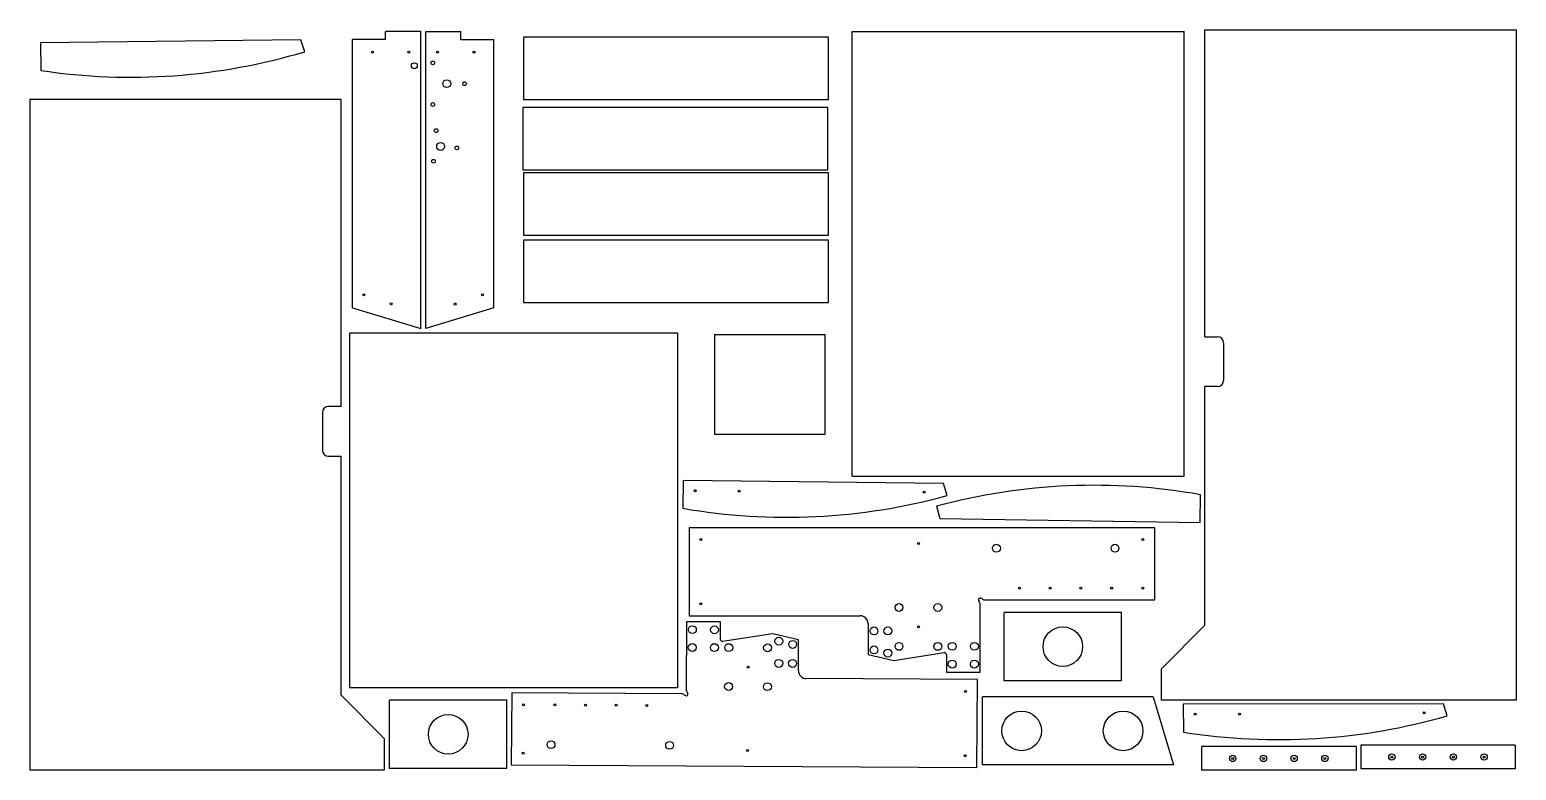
# Model space of a CAD drawing. Header units: millimetres. Extents: x 4 to 2391, y 6 to 1195.
import ezdxf

# ---------------------------------------------------------------- set-up
doc = ezdxf.new("R2010")
doc.units = ezdxf.units.MM

msp = doc.modelspace()

# ---------------------------------------------------------------- linework, layer by layer
at = {"color": 7, "linetype": 'Continuous', "lineweight": 25}
for p, q in [((1891.4, 1195), (2391.4, 1195)), ((1891.4, 702), (1891.4, 1195)), ((2391.4, 1195), (2391.4, 118.7)), ((439.4, 1179), (21.4, 1174.2)), ((21.4, 1174.2), (21.9, 1129.6)), ((445.5, 1159.7), (439.4, 1179)), ((522.5, 748.4), (522.5, 1179.6)), ((575.5, 1179.6), (522.5, 1179.6)), ((575.5, 1179.6), (575.5, 1192.3)), ((631.8, 1192.3), (575.5, 1192.3)), ((631.8, 715.3), (631.8, 1192.3)), ((639.9, 715.3), (639.9, 1192.2)), ((639.9, 1192.2), (696.2, 1192.2)), ((696.2, 1179.5), (696.2, 1192.2)), ((696.2, 1179.5), (749.2, 1179.5)), ((749.2, 748.4), (749.2, 1179.5)), ((1287, 1183.1), (797, 1183.1)), ((797, 1183.1), (797, 1083.1)), ((1287, 1083.1), (1287, 1183.1)), ((1324.8, 1192), (1858.2, 1192)), ((1324.8, 478.3), (1324.8, 1192)), ((1858.2, 478.3), (1858.2, 1192)), ((3.8, 1083.1), (3.8, 6.7)), ((503.8, 1083.1), (3.8, 1083.1)), ((503.8, 590.1), (503.8, 1083.1)), ((797, 1083.1), (1287, 1083.1)), ((1285.6, 1070.2), (795.6, 1070.2)), ((795.6, 1070.2), (795.6, 970.2)), ((1285.6, 970.2), (1285.6, 1070.2)), ((795.6, 970.2), (1285.6, 970.2)), ((1287, 965.2), (797, 965.2)), ((797, 965.2), (797, 865.2)), ((1287, 865.2), (1287, 965.2)), ((797, 865.2), (1287, 865.2)), ((1287, 857.1), (797, 857.1)), ((797, 857.1), (797, 757.1)), ((1287, 757.1), (1287, 857.1)), ((522.5, 748.4), (631.8, 715.3)), ((749.2, 748.4), (639.9, 715.3)), ((797, 757.1), (1287, 757.1)), ((518, 708.3), (1044, 708.3)), ((518, 138.3), (518, 708.3)), ((1044, 708.3), (1044, 138.3)), ((1103.6, 705.5), (1103.6, 545.5)), ((1103.6, 705.5), (1281.4, 705.5)), ((1281.4, 545.5), (1281.4, 705.5)), ((1891.4, 702), (1911.4, 702)), ((1921.4, 692), (1921.4, 632)), ((1911.4, 622), (1891.4, 622)), ((1891.4, 238.7), (1891.4, 622)), ((473.8, 580.1), (473.8, 520.1)), ((503.8, 590.1), (483.8, 590.1)), ((1103.6, 545.5), (1281.4, 545.5)), ((483.8, 510.1), (503.8, 510.1)), ((503.8, 126.7), (503.8, 510.1)), ((1324.8, 478.3), (1858.2, 478.3)), ((1053.5, 471.2), (1053, 426.6)), ((1471.6, 466.5), (1053.5, 471.2)), ((1477.2, 447), (1471.6, 466.5)), ((1460.1, 429.8), (1465.7, 410.3)), ((1883.7, 403.8), (1884.4, 448.4)), ((1465.7, 410.3), (1883.7, 403.8)), ((1810.6, 395.4), (1062.7, 395.3)), ((1062.7, 395.3), (1062.7, 254)), ((1810.6, 279.5), (1810.6, 395.4)), ((1530.6, 163.7), (1530.6, 272.4)), ((1537.7, 279.5), (1810.6, 279.5)), ((1058.6, 244.5), (1058, 135.9)), ((1113.2, 244.2), (1058.6, 244.5)), ((1062.7, 254), (1337.5, 254.1)), ((1113.1, 216.1), (1113.2, 244.2)), ((1350.2, 241.4), (1350.2, 191.6)), ((1568.7, 149.8), (1568.7, 259.1)), ((1757.4, 259.1), (1568.7, 259.1)), ((1757.4, 149.8), (1757.4, 259.1)), ((1197.6, 225.3), (1116.7, 213)), ((1238.8, 215.5), (1197.6, 225.3)), ((1238.5, 165.8), (1238.8, 215.5)), ((1821.4, 168.7), (1891.4, 238.7)), ((1350.2, 191.6), (1391.5, 182.1)), ((1391.5, 182.1), (1472.3, 194.9)), ((1476, 191.8), (1476, 163.7)), ((1821.4, 118.7), (1821.4, 168.7)), ((1526, 151.5), (1251.1, 153.1)), ((1476, 163.7), (1530.6, 163.7)), ((1525.2, 10.2), (1526, 151.5)), ((1757.4, 149.8), (1568.7, 149.8)), ((573.8, 56.7), (503.8, 126.7)), ((1044, 138.3), (518, 138.3)), ((778, 130.3), (777.3, 14.5)), ((1050.8, 128.8), (778, 130.3)), ((1808.1, 123.8), (1534.2, 123.8)), ((1534.2, 14.5), (1534.2, 123.8)), ((1808.1, 123.8), (1841.1, 14.5)), ((581.6, 9), (581.6, 118.3)), ((770.3, 118.3), (581.6, 118.3)), ((770.3, 9), (770.3, 118.3)), ((2391.4, 118.7), (1821.4, 118.7)), ((2274.6, 112.9), (1856.6, 112)), ((1856.6, 112), (1856.7, 67.4)), ((2280.5, 93.6), (2274.6, 112.9)), ((573.8, 6.7), (573.8, 56.7)), ((1885.8, 44.1), (1885.8, 6)), ((2134.1, 44.1), (1885.8, 44.1)), ((2134.1, 44.1), (2134.1, 6)), ((2141.5, 46.2), (2141.5, 8.1)), ((2389.8, 46.2), (2141.5, 46.2)), ((2389.8, 46.2), (2389.8, 8.1)), ((3.8, 6.7), (573.8, 6.7)), ((770.3, 9), (581.6, 9)), ((777.3, 14.5), (1525.2, 10.2)), ((1841.1, 14.5), (1534.2, 14.5)), ((2134.1, 6), (1885.8, 6)), ((2389.8, 8.1), (2141.5, 8.1))]:
    msp.add_line(p, q, dxfattribs=at)
for centre, radius in [((554.3, 1159), 1.59), ((612.8, 1159), 1.59), ((658.9, 1159), 1.59), ((717.4, 1159), 1.59), ((621.5, 1137.2), 4.76), ((651.4, 1141.7), 2.98), ((673.6, 1108.4), 6.35), ((702.2, 1108.4), 2.98), ((651.4, 1075), 2.98), ((656.5, 1033), 2.98), ((663.8, 1007.6), 6.35), ((689.8, 1005.3), 2.98), ((652.2, 983.9), 2.98), ((540.6, 769.4), 1.59), ((731.1, 769.4), 1.59), ((584.5, 754.7), 1.59), ((687.2, 754.6), 1.59), ((1072.4, 454.9), 1.59), ((1143.4, 454.1), 1.59), ((1440.2, 452.3), 1.59), ((1081.7, 376.3), 1.59), ((1431.2, 369.9), 1.59), ((1556.4, 362.4), 6.35), ((1746.9, 362.4), 6.35), ((1791.5, 376.3), 1.59), ((1593.4, 298.5), 1.59), ((1642.7, 298.5), 1.59), ((1692.1, 298.5), 1.59), ((1741.5, 298.5), 1.59), ((1791.5, 298.5), 1.59), ((1081.7, 273.1), 1.59), ((1400, 267.3), 6.35), ((1462.4, 267.3), 6.35), ((1068.1, 231.7), 6.35), ((1103.6, 231.5), 6.35), ((1207, 213.3), 6.35), ((1359.8, 229.7), 6.35), ((1382, 229.7), 6.35), ((1431.2, 236.1), 1.59), ((1663.1, 204.5), 31.8), ((1067.9, 203.1), 6.35), ((1103.5, 202.9), 6.35), ((1126.6, 202.9), 6.35), ((1188.9, 202.6), 6.35), ((1229.2, 208), 6.35), ((1359.8, 199.2), 6.35), ((1382, 194.1), 6.35), ((1400, 204.9), 6.35), ((1462.4, 204.9), 6.35), ((1485.5, 205), 6.35), ((1521.1, 205), 6.35), ((1157.6, 171.6), 1.59), ((1206.8, 177.6), 6.35), ((1229.1, 177.5), 6.35), ((1485.5, 176.4), 6.35), ((1521.1, 176.4), 6.35), ((1126.2, 140.5), 6.35), ((1188.6, 140.2), 6.35), ((1506.8, 132.6), 1.59), ((796.9, 111.2), 1.59), ((847, 110.9), 1.59), ((896.3, 110.6), 1.59), ((945.7, 110.3), 1.59), ((995.1, 110.1), 1.59), ((1596.9, 69.2), 31.8), ((1759.9, 69.2), 31.8), ((1875.6, 95.9), 1.59), ((1946.7, 96.1), 1.59), ((2243.5, 98.3), 1.59), ((676, 63.7), 31.8), ((841.1, 47.1), 6.35), ((1031.6, 46), 6.35), ((796.5, 33.4), 1.59), ((1156.8, 37.7), 1.59), ((1506.2, 29.4), 1.59), ((1935.9, 25), 5.08), ((1935.9, 25), 1.59), ((1985.3, 25), 5.08), ((1985.3, 25), 1.59), ((2034.6, 25), 5.08), ((2034.6, 25), 1.59), ((2084, 25), 5.08), ((2084, 25), 1.59), ((2191.6, 27.2), 5.08), ((2191.6, 27.2), 1.59), ((2241, 27.2), 5.08), ((2241, 27.2), 1.59), ((2290.3, 27.2), 5.08), ((2290.3, 27.2), 1.59), ((2339.7, 27.2), 5.08), ((2339.7, 27.2), 1.59)]:
    msp.add_circle(centre, radius, dxfattribs=at)
for centre, radius, start, end in [((166.5, 2090.4), 971.6, 261.4411, 286.6899), ((1911.4, 692), 10, 0, 90), ((1911.4, 632), 10, 270, 0), ((483.8, 580.1), 10, 90, 180), ((483.8, 520.1), 10, 180, 270), ((1713.9, -508.1), 971.6, 79.8901, 105.1389), ((1219.5, 1383.8), 971.6, 260.131, 285.3798), ((1530.6, 279.5), 3.17, 41.8121, 228.1915), ((1524.2, 272.4), 6.35, 0.0018, 48.1915), ((1537.7, 285.8), 6.35, 221.8121, 270.0018), ((1337.5, 241.4), 12.7, 0.0018, 90.0018), ((1116.2, 216.1), 3.18, 179.6771, 278.6771), ((1472.8, 191.8), 3.18, 0.0018, 99.0018), ((1251.2, 165.8), 12.7, 179.6771, 269.6771), ((1050.8, 122.5), 6.35, 41.4875, 89.6771), ((1057.9, 128.8), 3.17, 221.4875, 47.8668), ((1064.3, 135.8), 6.35, 179.6771, 227.8668), ((2010.2, 1026.7), 971.6, 260.9093, 286.1581)]:
    msp.add_arc(centre, radius, start, end, dxfattribs=at)

doc.saveas('drawing.dxf')
